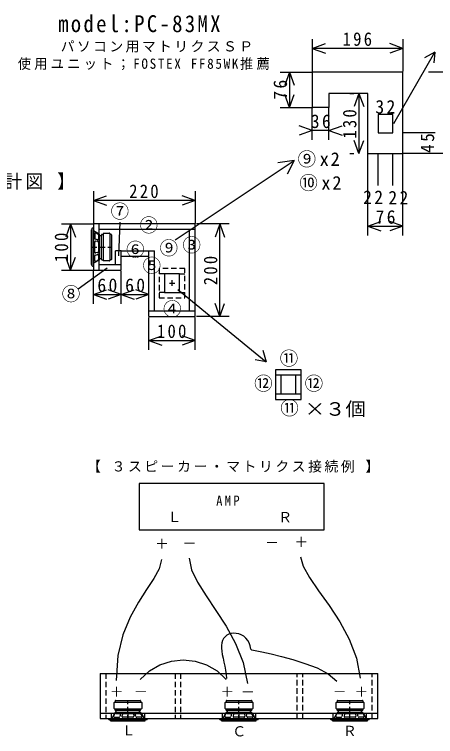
# Model space of a CAD drawing. Units: millimetres, scale not verified. Extents: x -1608 to 1118, y -732 to 893.
# Drawn here: x -793 to 117, y -696 to 866 of the extents above; entities that cross this region are included whole.
import ezdxf
from ezdxf.enums import TextEntityAlignment as Align

# ---------------------------------------------------------------- set-up
doc = ezdxf.new("R2010")
doc.units = ezdxf.units.MM
doc.header["$LTSCALE"] = 10
doc.linetypes.add('DASHED1', pattern=[1.8, 1.2, -0.6])
doc.layers.add('0-0', color=7, linetype='Continuous')
doc.styles.add('ＭＳ ゴシック', font='')
doc.styles.get('ＭＳ ゴシック').set_extended_font_data('MS Gothic')

msp = doc.modelspace()

# ---------------------------------------------------------------- linework, layer by layer
at = {"layer": '0-0', "color": 4}
for p, q in [((-149.68, 812.62), (-149.68, 742.62)), ((46.32, 812.62), (46.32, 742.62)), ((-149.68, 792.62), (-121.49, 802.88)), ((46.32, 792.62), (18.13, 802.88)), ((46.32, 792.62), (-149.68, 792.62)), ((-149.68, 792.62), (-121.49, 782.36)), ((46.32, 792.62), (18.13, 782.36)), ((-218.83, 740.85), (-148.83, 740.85)), ((-198.83, 740.85), (-209.09, 712.66)), ((-198.83, 740.85), (-198.83, 664.85)), ((-198.83, 740.85), (-188.57, 712.66)), ((171.68, 740.85), (101.68, 740.85)), ((-198.83, 664.85), (-209.09, 693.04)), ((-198.83, 664.85), (-188.57, 693.04)), ((-68.92, 694.85), (-59.68, 694.85)), ((-48.92, 694.85), (-59.18, 666.66)), ((-48.92, 694.85), (-48.92, 564.85)), ((-48.92, 694.85), (-38.66, 666.66)), ((-218.83, 664.85), (-148.83, 664.85)), ((-149.68, 594.82), (-149.68, 664.82)), ((-113.68, 594.82), (-113.68, 664.82)), ((-149.68, 614.82), (-177.87, 625.08)), ((-113.68, 614.82), (-85.49, 625.08)), ((-149.68, 614.82), (-177.87, 604.56)), ((-113.68, 614.82), (-149.68, 614.82)), ((-113.68, 614.82), (-85.49, 604.56)), ((116.14, 609.85), (46.14, 609.85)), ((-48.92, 564.85), (-59.18, 593.04)), ((-48.92, 564.85), (-38.66, 593.04)), ((-68.92, 564.85), (-59.68, 564.85)), ((-29.68, 495.87), (-29.68, 565.87)), ((-7.68, 495.87), (-7.68, 565.87)), ((24.32, 495.87), (24.32, 565.87)), ((116.14, 564.85), (46.14, 564.85)), ((46.32, 495.87), (46.32, 565.87)), ((171.68, 564.85), (101.68, 564.85)), ((-29.68, 387.89), (-29.68, 534.85)), ((46.32, 387.89), (46.32, 534.85)), ((-622.93, 483.44), (-622.93, 413.44)), ((-622.93, 463.44), (-594.74, 473.7)), ((-402.93, 463.44), (-431.12, 473.7)), ((-402.93, 483.44), (-402.93, 413.44)), ((-402.93, 463.44), (-622.93, 463.44)), ((-622.93, 463.44), (-594.74, 453.18)), ((-402.93, 463.44), (-431.12, 453.18)), ((-691.97, 412.77), (-621.97, 412.77)), ((-671.97, 412.77), (-682.23, 384.58)), ((-671.97, 412.77), (-671.97, 312.77)), ((-671.97, 412.77), (-661.71, 384.58)), ((-329.62, 412.77), (-399.62, 412.77)), ((-349.62, 412.77), (-359.88, 384.58)), ((-349.62, 212.77), (-349.62, 412.77)), ((-349.62, 412.77), (-339.36, 384.58)), ((-29.68, 407.89), (-1.49, 418.15)), ((-29.68, 407.89), (46.32, 407.89)), ((-29.68, 407.89), (-1.49, 397.63)), ((46.32, 407.89), (18.13, 418.15)), ((46.32, 407.89), (18.13, 397.63)), ((-671.97, 312.77), (-682.23, 340.96)), ((-671.97, 312.77), (-661.71, 340.96)), ((-691.97, 312.77), (-621.97, 312.77)), ((-622.93, 240.33), (-622.93, 310.33)), ((-562.93, 240.33), (-562.93, 310.33)), ((-502.93, 240.33), (-502.93, 310.33)), ((-622.93, 260.33), (-594.74, 270.59)), ((-562.93, 260.33), (-591.12, 270.59)), ((-562.93, 260.33), (-534.74, 270.59)), ((-502.93, 260.33), (-531.12, 270.59)), ((-622.93, 260.33), (-562.93, 260.33)), ((-622.93, 260.33), (-594.74, 250.07)), ((-562.93, 260.33), (-591.12, 250.07)), ((-562.93, 260.33), (-502.93, 260.33)), ((-562.93, 260.33), (-534.74, 250.07)), ((-502.93, 260.33), (-531.12, 250.07)), ((-349.62, 212.77), (-359.88, 240.96)), ((-349.62, 212.77), (-339.36, 240.96)), ((-502.93, 140.71), (-502.93, 210.71)), ((-402.93, 140.71), (-402.93, 210.71)), ((-329.62, 212.77), (-399.62, 212.77)), ((-502.93, 160.71), (-474.74, 170.97)), ((-502.93, 160.71), (-402.93, 160.71)), ((-502.93, 160.71), (-474.74, 150.45)), ((-402.93, 160.71), (-431.12, 170.97)), ((-402.93, 160.71), (-431.12, 150.45))]:
    msp.add_line(p, q, dxfattribs=at)
at = {"layer": '0-0'}
for p, q in [((115.39, 784.7), (112.8, 761.36)), ((-149.68, 740.85), (-149.68, 664.85)), ((-113.68, 664.85), (-149.68, 664.85)), ((-7.68, 649.85), (-7.68, 609.85)), ((-7.68, 609.85), (24.32, 609.85)), ((-29.68, 564.85), (46.32, 564.85)), ((-188.96, 550.2), (-203.85, 520.43)), ((-622.93, 412.77), (-622.93, 312.77)), ((-610.93, 412.77), (-610.93, 312.77)), ((-565.89, 416.92), (-568.65, 343.72)), ((-627.43, 400.27), (-627.43, 325.27)), ((-627.43, 400.27), (-625.18, 400.27)), ((-625.18, 321.97), (-625.18, 403.57)), ((-624.48, 404.27), (-622.93, 404.27)), ((-610.46, 390.85), (-622.93, 397.77)), ((-619.93, 391.62), (-619.93, 381.8)), ((-616.98, 393.38), (-612.48, 390.96)), ((-402.93, 400.77), (-610.93, 400.77)), ((-601.43, 392.07), (-601.43, 333.47)), ((-600.73, 392.77), (-588.13, 392.77)), ((-587.43, 392.07), (-587.43, 333.47)), ((-414.93, 224.77), (-414.93, 400.77)), ((-614, 378.79), (-618.5, 380.13)), ((-612.99, 374.57), (-617.49, 375.57)), ((-611.43, 389.2), (-611.43, 380.71)), ((-609.43, 336.45), (-609.43, 389.1)), ((-609.43, 387.77), (-605.43, 387.77)), ((-605.43, 336.27), (-605.43, 389.27)), ((-604.43, 390.27), (-601.43, 390.27)), ((-584.43, 390.27), (-587.43, 390.27)), ((-583.43, 389.27), (-583.43, 336.27)), ((-619.93, 351.93), (-619.93, 373.61)), ((-611.43, 372.61), (-611.43, 352.93)), ((-618.5, 345.42), (-614, 346.75)), ((-612.99, 350.98), (-617.49, 349.98)), ((-611.43, 344.84), (-611.43, 336.35)), ((-562.93, 354.77), (-574.93, 354.77)), ((-574.93, 324.77), (-574.93, 354.77)), ((-562.93, 354.77), (-490.93, 354.77)), ((-562.93, 312.77), (-562.93, 354.77)), ((-502.93, 212.77), (-502.93, 354.77)), ((-490.93, 224.77), (-490.93, 354.77)), ((-610.46, 334.7), (-622.93, 327.77)), ((-619.93, 333.93), (-619.93, 343.5)), ((-616.98, 332.17), (-612.48, 334.58)), ((-609.43, 337.77), (-605.43, 337.77)), ((-604.43, 335.27), (-601.43, 335.27)), ((-588.13, 332.77), (-600.73, 332.77)), ((-584.43, 335.27), (-587.43, 335.27)), ((-562.93, 342.77), (-502.93, 342.77)), ((-655.67, 272.58), (-592.82, 318.17)), ((-627.43, 325.27), (-625.18, 325.27)), ((-624.48, 321.27), (-622.93, 321.27)), ((-622.93, 312.77), (-562.93, 312.77)), ((-610.93, 324.77), (-562.93, 324.77)), ((-436.93, 304.77), (-468.93, 304.77)), ((-436.93, 264.77), (-436.93, 304.77)), ((-440.62, 270.84), (-249.2, 114.9)), ((-502.93, 224.77), (-402.93, 224.77)), ((-502.93, 212.77), (-402.93, 212.77)), ((-173.58, 85.42), (-229.58, 85.42)), ((-217.58, 85.42), (-217.58, 45.42)), ((-185.58, 45.42), (-185.58, 85.42)), ((-229.58, 45.42), (-173.58, 45.42)), ((-281.23, -508.62), (-282.71, -506.79)), ((-281.23, -508.62), (-276.76, -509.12)), ((-276.76, -509.12), (-258.74, -512.34)), ((-258.74, -512.34), (-238.72, -516.81)), ((-238.72, -516.81), (-216.43, -522.48)), ((-216.43, -522.48), (-191.94, -529.34)), ((-191.94, -529.34), (-165.84, -537.57)), ((-165.84, -537.57), (-139.49, -547.56)), ((-608.23, -559.26), (-608.23, -657.18)), ((-608.23, -559.26), (-8.23, -559.26)), ((-139.49, -547.56), (-115.23, -560.06)), ((-115.23, -560.06), (-96.78, -576.3)), ((-8.23, -657.18), (-8.23, -559.26)), ((-578.23, -634.98), (-578.23, -622.38)), ((-577.53, -621.68), (-518.93, -621.68)), ((-575.73, -618.68), (-575.73, -621.68)), ((-574.73, -617.68), (-521.73, -617.68)), ((-520.73, -618.68), (-520.73, -621.68)), ((-518.23, -622.38), (-518.23, -634.98)), ((-338.23, -634.98), (-338.23, -622.38)), ((-337.53, -621.68), (-278.93, -621.68)), ((-335.73, -618.68), (-335.73, -621.68)), ((-334.73, -617.68), (-281.73, -617.68)), ((-280.73, -618.68), (-280.73, -621.68)), ((-278.23, -622.38), (-278.23, -634.98)), ((-98.23, -634.98), (-98.23, -622.38)), ((-97.53, -621.68), (-38.93, -621.68)), ((-95.73, -618.68), (-95.73, -621.68)), ((-94.73, -617.68), (-41.73, -617.68)), ((-40.73, -618.68), (-40.73, -621.68)), ((-38.23, -622.38), (-38.23, -634.98)), ((-577.53, -635.68), (-518.93, -635.68)), ((-575.73, -638.68), (-575.73, -635.68)), ((-521.73, -639.68), (-574.73, -639.68)), ((-573.23, -643.68), (-573.23, -639.68)), ((-523.23, -643.68), (-523.23, -639.68)), ((-520.73, -638.68), (-520.73, -635.68)), ((-337.53, -635.68), (-278.93, -635.68)), ((-335.73, -638.68), (-335.73, -635.68)), ((-281.73, -639.68), (-334.73, -639.68)), ((-333.23, -643.68), (-333.23, -639.68)), ((-283.23, -643.68), (-283.23, -639.68)), ((-280.73, -638.68), (-280.73, -635.68)), ((-97.53, -635.68), (-38.93, -635.68)), ((-95.73, -638.68), (-95.73, -635.68)), ((-41.73, -639.68), (-94.73, -639.68)), ((-93.23, -643.68), (-93.23, -639.68)), ((-43.23, -643.68), (-43.23, -639.68)), ((-40.73, -638.68), (-40.73, -635.68)), ((-608.23, -645.18), (-8.23, -645.18)), ((-576.3, -644.7), (-583.23, -657.18)), ((-578.84, -651.23), (-576.42, -646.73)), ((-577.07, -654.18), (-567.26, -654.18)), ((-574.66, -645.68), (-566.17, -645.68)), ((-521.91, -643.68), (-574.55, -643.68)), ((-564.25, -648.25), (-565.59, -652.74)), ((-560.02, -647.24), (-561.02, -651.74)), ((-537.39, -654.18), (-559.07, -654.18)), ((-558.07, -645.68), (-538.39, -645.68)), ((-536.44, -647.24), (-535.44, -651.74)), ((-530.88, -652.74), (-532.21, -648.25)), ((-530.29, -645.68), (-521.8, -645.68)), ((-519.39, -654.18), (-528.96, -654.18)), ((-520.16, -644.7), (-513.23, -657.18)), ((-517.63, -651.23), (-520.04, -646.73)), ((-336.3, -644.7), (-343.23, -657.18)), ((-338.84, -651.23), (-336.42, -646.73)), ((-337.07, -654.18), (-327.26, -654.18)), ((-334.66, -645.68), (-326.17, -645.68)), ((-281.91, -643.68), (-334.55, -643.68)), ((-324.25, -648.25), (-325.59, -652.74)), ((-320.02, -647.24), (-321.02, -651.74)), ((-297.39, -654.18), (-319.07, -654.18)), ((-318.07, -645.68), (-298.39, -645.68)), ((-296.44, -647.24), (-295.44, -651.74)), ((-290.88, -652.74), (-292.21, -648.25)), ((-290.29, -645.68), (-281.8, -645.68)), ((-279.39, -654.18), (-288.96, -654.18)), ((-280.16, -644.7), (-273.23, -657.18)), ((-277.63, -651.23), (-280.04, -646.73)), ((-96.3, -644.7), (-103.23, -657.18)), ((-98.84, -651.23), (-96.42, -646.73)), ((-97.07, -654.18), (-87.26, -654.18)), ((-94.66, -645.68), (-86.17, -645.68)), ((-41.91, -643.68), (-94.55, -643.68)), ((-84.25, -648.25), (-85.59, -652.74)), ((-80.02, -647.24), (-81.02, -651.74)), ((-57.39, -654.18), (-79.07, -654.18)), ((-78.07, -645.68), (-58.39, -645.68)), ((-56.44, -647.24), (-55.44, -651.74)), ((-50.88, -652.74), (-52.21, -648.25)), ((-50.29, -645.68), (-41.8, -645.68)), ((-39.39, -654.18), (-48.96, -654.18)), ((-40.16, -644.7), (-33.23, -657.18)), ((-37.63, -651.23), (-40.04, -646.73)), ((-608.23, -657.18), (-8.23, -657.18)), ((-589.73, -657.18), (-506.73, -657.18)), ((-589.73, -658.73), (-589.73, -657.18)), ((-507.43, -659.43), (-589.03, -659.43)), ((-585.73, -661.68), (-585.73, -659.43)), ((-585.73, -661.68), (-510.73, -661.68)), ((-510.73, -661.68), (-510.73, -659.43)), ((-506.73, -658.73), (-506.73, -657.18)), ((-349.73, -657.18), (-266.73, -657.18)), ((-349.73, -658.73), (-349.73, -657.18)), ((-267.43, -659.43), (-349.03, -659.43)), ((-345.73, -661.68), (-345.73, -659.43)), ((-345.73, -661.68), (-270.73, -661.68)), ((-270.73, -661.68), (-270.73, -659.43)), ((-266.73, -658.73), (-266.73, -657.18)), ((-109.73, -657.18), (-26.73, -657.18)), ((-109.73, -658.73), (-109.73, -657.18)), ((-27.43, -659.43), (-109.03, -659.43)), ((-105.73, -661.68), (-105.73, -659.43)), ((-105.73, -661.68), (-30.73, -661.68)), ((-30.73, -661.68), (-30.73, -659.43)), ((-26.73, -658.73), (-26.73, -657.18))]:
    msp.add_line(p, q, dxfattribs=at)
at = {"layer": '0-0', "linetype": 'DASHED1'}
for p, q in [((-622.93, 391.24), (-622.93, 343.05)), ((-627.43, 362.77), (-583.43, 362.77)), ((-468.93, 304.77), (-480.93, 304.77)), ((-436.93, 304.77), (-424.93, 304.77)), ((-458.49, 284.77), (-445.62, 284.77)), ((-452.93, 291.06), (-452.93, 277.02)), ((-468.93, 264.77), (-480.93, 264.77)), ((-436.93, 264.77), (-424.93, 264.77)), ((-596.23, -559.26), (-596.23, -657.18)), ((-446.23, -559.26), (-446.23, -657.18)), ((-434.23, -559.26), (-434.23, -657.18)), ((-182.23, -657.18), (-182.23, -559.26)), ((-170.23, -657.18), (-170.23, -559.26)), ((-20.23, -657.18), (-20.23, -559.26)), ((-548.23, -661.68), (-548.23, -617.68)), ((-308.23, -661.68), (-308.23, -617.68)), ((-68.23, -661.68), (-68.23, -617.68)), ((-584.23, -645.18), (-584.23, -657.18)), ((-548.23, -645.18), (-548.23, -657.18)), ((-512.23, -645.18), (-512.23, -657.18)), ((-344.23, -645.18), (-344.23, -657.18)), ((-308.23, -645.18), (-308.23, -657.18)), ((-272.23, -645.18), (-272.23, -657.18)), ((-104.23, -657.18), (-104.23, -645.18)), ((-68.23, -657.18), (-68.23, -645.18)), ((-32.23, -657.18), (-32.23, -645.18)), ((-576.7, -657.18), (-528.51, -657.18)), ((-336.7, -657.18), (-288.51, -657.18)), ((-96.7, -657.18), (-48.51, -657.18))]:
    msp.add_line(p, q, dxfattribs=at)
at = {"layer": '0-0'}
for points in [[(26.57, 629.75), (115.39, 784.7), (92.7, 772.38)], [(46.32, 564.85), (46.32, 740.85), (-149.68, 740.85)], [(-29.68, 564.85), (-29.68, 694.85), (-113.68, 694.85), (-113.68, 664.85)], [(24.32, 609.85), (24.32, 649.85), (-7.68, 649.85)], [(-446.04, 378.36), (-188.96, 550.2), (-224.14, 544.79)], [(-402.93, 212.77), (-402.93, 412.77), (-622.93, 412.77)], [(-468.93, 304.77), (-468.93, 264.77), (-436.93, 264.77)], [(-256.67, 140.12), (-249.2, 114.9), (-273.48, 118.64)], [(-415.57, -309.83), (-410.52, -335.23), (-397.66, -362.3), (-379.38, -391.41), (-358.04, -422.95), (-336.02, -457.31), (-315.69, -494.87), (-299.43, -536.02), (-289.6, -581.14)], [(-175.26, -306.92), (-169.77, -327.54), (-155.81, -352.17), (-136.1, -380.55), (-113.37, -412.42), (-90.32, -447.51), (-69.66, -485.56), (-54.11, -526.32), (-46.39, -569.51)], [(-475.65, -312.73), (-480.45, -332.92), (-491.89, -354.29), (-507.72, -378.05), (-525.67, -405.39), (-543.49, -437.5), (-558.91, -475.57), (-569.67, -520.79), (-573.52, -574.36)], [(-282.71, -506.79), (-283.89, -499.87), (-286.12, -493.52), (-289.3, -487.88), (-293.32, -483.05), (-298.02, -479.09), (-303.23, -476.03), (-308.77, -473.91), (-314.42, -472.73), (-320, -472.45), (-325.33, -473.07), (-330.23, -474.55), (-334.59, -476.82), (-338.3, -479.86), (-341.29, -483.6), (-343.54, -488), (-345.02, -493.02), (-345.77, -498.63), (-345.84, -504.8), (-345.29, -511.52), (-344.2, -518.76), (-342.69, -526.5), (-340.88, -534.72), (-338.95, -543.35), (-337.09, -552.29), (-335.58, -561.42), (-334.78, -570.53)], [(-521.52, -572.33), (-501.82, -553.77), (-479.1, -540.51), (-454.35, -532.56), (-428.6, -529.91), (-402.84, -532.56), (-378.1, -540.51), (-355.37, -553.77), (-335.68, -572.33)]]:
    msp.add_lwpolyline(points, dxfattribs=at)
at = {"layer": '0-0', "linetype": 'DASHED1'}
msp.add_lwpolyline([(-480.93, 252.77), (-424.93, 252.77), (-424.93, 316.77), (-480.93, 316.77)], close=True, dxfattribs=at)
at = {"layer": '0-0'}
for points in [[(-229.58, 33.42), (-173.58, 33.42), (-173.58, 97.42), (-229.58, 97.42)], [(-523.7, -248.58), (-123.7, -248.58), (-123.7, -148.58), (-523.7, -148.58)]]:
    msp.add_lwpolyline(points, close=True, dxfattribs=at)
for centre, radius, start, end in [((-624.48, 403.57), 0.7, 90, 180), ((-617.93, 391.62), 2, 61.79231, 180), ((-613.43, 389.2), 2, 0, 61.79099), ((-611.43, 389.1), 2, 0, 60.94366), ((-600.73, 392.07), 0.7, 90, 180), ((-588.13, 392.07), 0.7, 0, 90), ((-617.93, 382.05), 2, 180, 253.49551), ((-617.93, 373.61), 2, 77.47124, 180), ((-613.43, 380.71), 2, 253.49654, 0), ((-604.43, 389.27), 1, 90, 180), ((-584.43, 389.27), 1, 0, 90), ((-613.43, 372.61), 2, 0, 77.47124), ((-617.93, 351.93), 2, 180, 282.52852), ((-617.93, 343.5), 2, 106.50568, 180), ((-613.43, 344.84), 2, 0, 106.50424), ((-613.43, 352.93), 2, 282.52852, 0), ((-617.93, 333.93), 2, 180, 298.20744), ((-613.43, 336.35), 2, 298.20877, 0), ((-611.43, 336.45), 2, 299.05536, 0), ((-604.43, 336.27), 1, 180, 270), ((-600.73, 333.47), 0.7, 180, 270), ((-588.13, 333.47), 0.7, 270, 0), ((-584.43, 336.27), 1, 270, 0), ((-624.48, 321.97), 0.7, 180, 270), ((-577.53, -622.38), 0.7, 90, 180), ((-574.73, -618.68), 1, 90, 180), ((-521.73, -618.68), 1, 0, 90), ((-518.93, -622.38), 0.7, 0, 90), ((-337.53, -622.38), 0.7, 90, 180), ((-334.73, -618.68), 1, 90, 180), ((-281.73, -618.68), 1, 0, 90), ((-278.93, -622.38), 0.7, 0, 90), ((-97.53, -622.38), 0.7, 90, 180), ((-94.73, -618.68), 1, 90, 180), ((-41.73, -618.68), 1, 0, 90), ((-38.93, -622.38), 0.7, 0, 90), ((-577.53, -634.98), 0.7, 180, 270), ((-574.73, -638.68), 1, 180, 270), ((-521.73, -638.68), 1, 270, 0), ((-518.93, -634.98), 0.7, 270, 0), ((-337.53, -634.98), 0.7, 180, 270), ((-334.73, -638.68), 1, 180, 270), ((-281.73, -638.68), 1, 270, 0), ((-278.93, -634.98), 0.7, 270, 0), ((-97.53, -634.98), 0.7, 180, 270), ((-94.73, -638.68), 1, 180, 270), ((-41.73, -638.68), 1, 270, 0), ((-38.93, -634.98), 0.7, 270, 0), ((-577.07, -652.18), 2, 151.79231, 270), ((-574.66, -647.68), 2, 90, 151.79099), ((-574.55, -645.68), 2, 90, 150.94366), ((-567.5, -652.18), 2, 270, 343.49551), ((-566.17, -647.68), 2, 343.49654, 90), ((-559.07, -652.18), 2, 167.47124, 270), ((-558.07, -647.68), 2, 90, 167.47124), ((-538.39, -647.68), 2, 12.52852, 90), ((-537.39, -652.18), 2, 270, 12.52852), ((-530.29, -647.68), 2, 90, 196.50424), ((-528.96, -652.18), 2, 196.50568, 270), ((-521.91, -645.68), 2, 29.05536, 90), ((-521.8, -647.68), 2, 28.20877, 90), ((-519.39, -652.18), 2, 270, 28.20744), ((-337.07, -652.18), 2, 151.79231, 270), ((-334.66, -647.68), 2, 90, 151.79099), ((-334.55, -645.68), 2, 90, 150.94366), ((-327.5, -652.18), 2, 270, 343.49551), ((-326.17, -647.68), 2, 343.49654, 90), ((-319.07, -652.18), 2, 167.47124, 270), ((-318.07, -647.68), 2, 90, 167.47124), ((-298.39, -647.68), 2, 12.52852, 90), ((-297.39, -652.18), 2, 270, 12.52852), ((-290.29, -647.68), 2, 90, 196.50424), ((-288.96, -652.18), 2, 196.50568, 270), ((-281.91, -645.68), 2, 29.05536, 90), ((-281.8, -647.68), 2, 28.20877, 90), ((-279.39, -652.18), 2, 270, 28.20744), ((-97.07, -652.18), 2, 151.79231, 270), ((-94.66, -647.68), 2, 90, 151.79099), ((-94.55, -645.68), 2, 90, 150.94366), ((-87.5, -652.18), 2, 270, 343.49551), ((-86.17, -647.68), 2, 343.49654, 90), ((-79.07, -652.18), 2, 167.47124, 270), ((-78.07, -647.68), 2, 90, 167.47124), ((-58.39, -647.68), 2, 12.52852, 90), ((-57.39, -652.18), 2, 270, 12.52852), ((-50.29, -647.68), 2, 90, 196.50424), ((-48.96, -652.18), 2, 196.50568, 270), ((-41.91, -645.68), 2, 29.05536, 90), ((-41.8, -647.68), 2, 28.20877, 90), ((-39.39, -652.18), 2, 270, 28.20744), ((-589.03, -658.73), 0.7, 180, 270), ((-507.43, -658.73), 0.7, 270, 0), ((-349.03, -658.73), 0.7, 180, 270), ((-267.43, -658.73), 0.7, 270, 0), ((-109.03, -658.73), 0.7, 180, 270), ((-27.43, -658.73), 0.7, 270, 0)]:
    msp.add_arc(centre, radius, start, end, dxfattribs=at)

# ---------------------------------------------------------------- texts
at = {"layer": '0-0', "style": 'ＭＳ ゴシック'}
for s, height, p in [('⑦', 29.33, (-585.61, 416.69)), ('②', 29.33, (-523.03, 386.71)), ('⑥', 29.33, (-552.07, 334)), ('⑨', 29.33, (-479.82, 337.28)), ('③', 29.33, (-430.47, 343.68)), ('⑤', 29.33, (-516.52, 299.36)), ('⑧', 29.33, (-691.21, 238.08)), ('④', 29.33, (-472.19, 205.49)), ('⑪', 29.33, (-220.15, 98.7)), ('⑫', 29.33, (-275.33, 44.44)), ('⑫', 29.33, (-166.2, 44.44)), ('⑪', 29.33, (-218.93, -8.9)), ('Ｌ', 21.99, (-462.67, -238.34)), ('Ｒ', 21.99, (-223.37, -238.88)), ('＋', 21.99, (-188.65, -292.6)), ('＋', 21.99, (-489.64, -296.5)), ('－', 21.99, (-430.12, -295.31)), ('－', 21.99, (-251.59, -294.23)), ('＋', 21.99, (-587.68, -616.64)), ('＋', 21.99, (-348.6, -616.64)), ('＋', 21.99, (-58.48, -616.64)), ('－', 21.99, (-535.34, -616.64)), ('－', 21.99, (-304.02, -617.29)), ('－', 21.99, (-105.65, -616.64)), ('Ｌ', 21.99, (-561.53, -700.17)), ('Ｃ', 21.99, (-322.64, -702.13)), ('Ｒ', 21.99, (-83.76, -701.15))]:
    msp.add_text(s, height=height, dxfattribs=at).set_placement(p, align=Align.BOTTOM_LEFT)
at = {"layer": '0-0', "style": 'ＭＳ ゴシック', "width": 1.1}
msp.add_text('×３個', height=29.33, dxfattribs=at).set_placement((-165.93, -10.88), align=Align.BOTTOM_LEFT)
at = {"layer": '0-0', "attachment_point": 7, "style": 'ＭＳ ゴシック'}
for s, insert, char_height in [('\\T1.22;\\W0.9;model:PC-83MX', (-699.09, 826.94), 36.66), ('\\T1.27;\\W0.9;196', (-84.18, 797.62), 29.33), ('\\T1.17;パソコン用マトリクスＳＰ', (-693.65, 783.42), 21.99), ('\\T1.25;\\W0.95;使用ユニット；FOSTEX\\~FF85WK推薦', (-786.14, 745.34), 21.99), ('\\T1.27;\\W0.95;32', (-13.36, 651.09), 29.33), ('\\T1.27;\\W0.95;36', (-152.93, 619.82), 29.33), ('\\T1.19;⑨x2', (-181.51, 535.03), 29.33), ('\\T1.2;\\W0.95;【\\~PC-83MX設計図\\~】', (-1088.08, 486.92), 29.33), ('\\T1.19;⑩x2', (-177.78, 483.68), 29.33), ('\\T1.27;\\W0.9;220', (-545.43, 468.44), 29.33), ('\\T1.27;\\W0.95;22', (-39.77, 455.99), 29.33), ('\\T1.27;\\W0.95;22', (14.74, 455.07), 29.33), ('\\T1.27;\\W0.95;76', (-12.93, 412.89), 29.33), ('\\T1.27;\\W0.95;60', (-614.18, 265.33), 29.33), ('\\T1.27;\\W0.95;60', (-554.18, 265.33), 29.33), ('\\T1.27;\\W0.9;100', (-485.43, 165.71), 29.33), ('\\T1.18;【\\~３スピーカー・マトリクス接続例\\~】', (-636.53, -125.13), 21.99), ('\\T1.38;\\W0.9;AMP', (-357.4, -196.55), 21.99)]:
    msp.add_mtext(s, dxfattribs=dict(at, insert=insert, char_height=char_height))
at = {"layer": '0-0', "char_height": 29.33, "attachment_point": 7, "rotation": 90, "style": 'ＭＳ ゴシック'}
for s, insert in [('\\T1.27;\\W0.95;76', (-203.83, 681.6)), ('\\T1.27;\\W0.9;130', (-53.92, 597.35)), ('\\T1.27;\\W0.95;45', (114.09, 566.21)), ('\\T1.27;\\W0.9;100', (-676.97, 330.27)), ('\\T1.27;\\W0.9;200', (-354.62, 280.27))]:
    msp.add_mtext(s, dxfattribs=dict(at, insert=insert))

doc.saveas('drawing.dxf')
